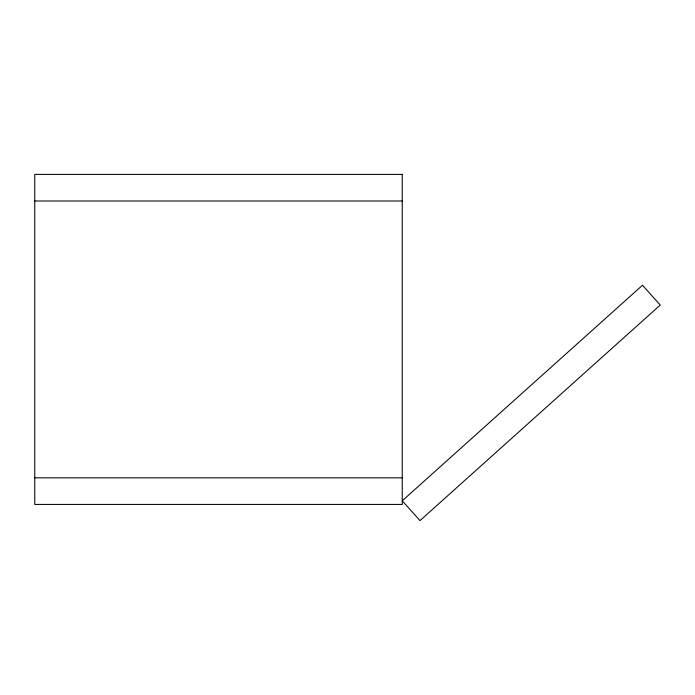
<?xml version="1.0" encoding="UTF-8"?>
<svg xmlns="http://www.w3.org/2000/svg" width="695" height="695" viewBox="0 0 695 695"><rect width="100%" height="100%" fill="white"/><g stroke="black" fill="none" stroke-linecap="round" stroke-linejoin="round"><path stroke-width="1.04" d="M34.75 201.003L402.249 201.003M34.75 477.83L402.249 477.83M642.493 285.245L402.249 500.8L420.006 520.598L660.25 305.036L642.493 285.245M402.249 174.402L34.75 174.402L34.75 504.431L402.249 504.431L402.249 174.402"/></g></svg>
